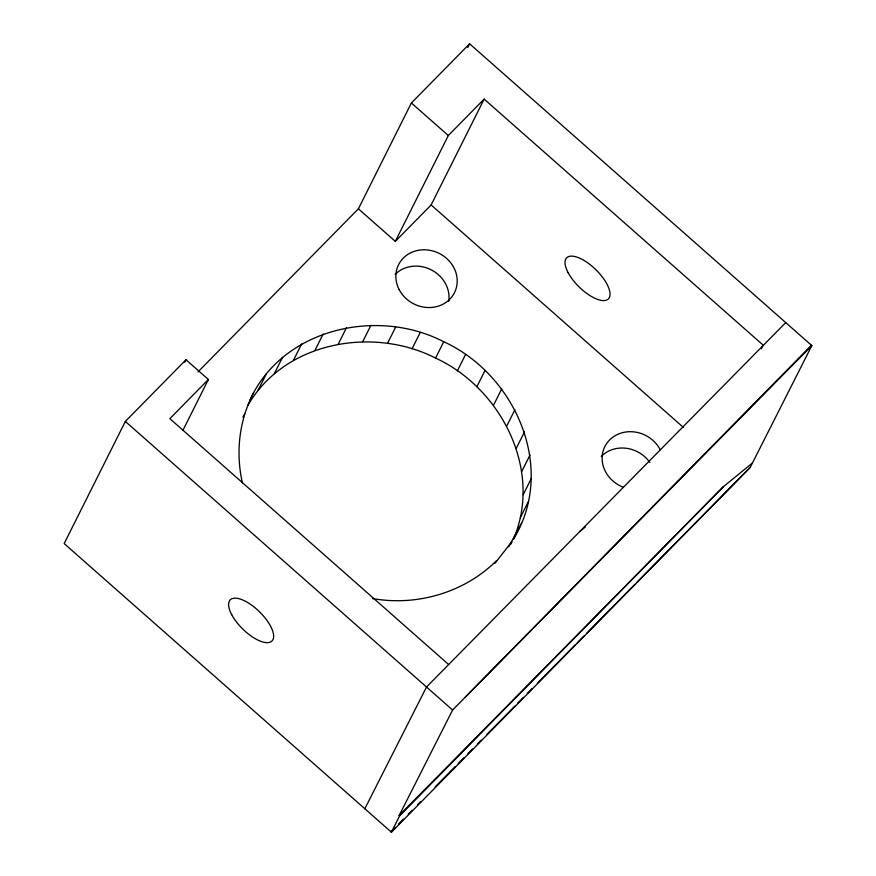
<?xml version="1.0" encoding="UTF-8"?>
<svg xmlns="http://www.w3.org/2000/svg" width="876" height="876" viewBox="0 0 876 876"><rect width="100%" height="100%" fill="white"/><g stroke="black" fill="none" stroke-linecap="round" stroke-linejoin="round"><path stroke-width="1.31" d="M250.098 399.795C282.51 328.588 377.217 307.213 443.738 341.739C515.657 374.654 556.939 468.682 513.347 539.463C543.054 470.335 501.28 388.397 435.569 358.065C372.607 325.949 284.131 341.826 247.678 405.763M253.602 392.798C239.104 420.327 235.524 452.607 242.389 482.851M182.799 430.576L208.389 379.483L186.008 359.751L125.345 421.433L64.167 543.591L391.43 832.2L750.217 467.401L811.833 345.615L469.591 43.8L411.391 102.974L358.394 208.816L197.987 371.906M184.792 362.182L186.008 359.751M242.871 417.337L244.623 413.833M258.179 390.105L266.359 373.778M274.352 373.658L282.532 357.331M293.482 360.255L301.651 343.94M315.01 350.29L323.178 333.964M467.751 47.468L469.591 43.8M338.311 344.027L346.48 327.701M358.394 208.816L395.317 241.371L448.315 135.528L484.132 99.108L763.127 345.111L761.288 348.779M362.719 341.662L370.898 325.346M395.317 241.371L431.134 204.951L484.132 99.108M387.542 343.272L395.722 326.945M412.059 348.79L420.239 332.464M435.569 358.065L443.738 341.739M457.381 370.833L465.55 354.517M476.883 386.732L485.052 370.406M493.506 405.292L501.685 388.966M506.777 425.988L514.946 409.661M516.314 448.216L524.483 431.901M521.833 471.354L530.013 455.027M523.191 494.71L531.36 478.395M494.929 563.367L510.62 543.24L521.527 523.147M520.333 517.639L528.502 501.313M508.868 546.734L510.62 543.24M391.43 832.2L399.598 815.874L723.291 486.76L752.407 463.021M364.865 808.69L426.557 686.97L785.783 322.565M399.598 815.874L399.171 815.501L452.607 710.031L811.417 345.254M510.785 544.193L512.066 541.828M208.389 379.483L169.856 418.662L448.654 664.534M465.452 696.978L811.833 345.615M399.171 815.501L723.291 486.76M390.915 831.751L394.758 827.853M398.602 823.955L403.409 819.082M408.216 814.22L412.059 810.322M417.819 804.475L420.699 801.551M435.109 786.933L455.29 766.478M458.17 763.554L463.93 757.707M467.773 753.809L472.58 748.947M477.376 744.074L481.22 740.176M486.99 734.329L514.847 706.078M517.727 703.154L523.498 697.307M527.341 693.409L532.137 688.547M537.908 682.7L575.368 644.703M577.295 642.754L584.018 635.932M586.898 633.009L634.936 584.303M636.852 582.354L750.217 467.401M496.101 561.034C464.181 592.713 416.538 606.455 372.508 598.527M579.945 531.371L585.223 527.067M411.391 102.974L448.315 135.528M431.134 204.951L683.291 427.324M125.345 421.433L452.607 710.031M395.153 274.407A31.251 28.251 26.6 0 1 431.123 269.786A31.251 28.251 26.6 0 1 448.709 301.464M623.318 487.231A31.251 28.251 26.6 0 1 609.455 440.102A31.251 28.251 26.6 0 1 660.11 449.563M601.275 456.429A31.251 28.251 26.6 0 1 649.882 462.495M399.117 289.507A31.251 28.251 26.6 0 0 452.158 296.438A31.251 28.251 26.6 0 0 428.32 250.065A31.251 28.251 26.6 0 0 399.117 289.507M568.13 272.666A29.302 12.023 44.5 0 0 607.145 299.833A29.302 12.023 44.5 0 0 587.292 262.559A29.302 12.023 44.5 0 0 568.13 272.666M231.724 614.711A29.302 12.023 44.5 0 0 270.739 641.889A29.302 12.023 44.5 0 0 250.886 604.604A29.302 12.023 44.5 0 0 231.724 614.711"/></g></svg>
